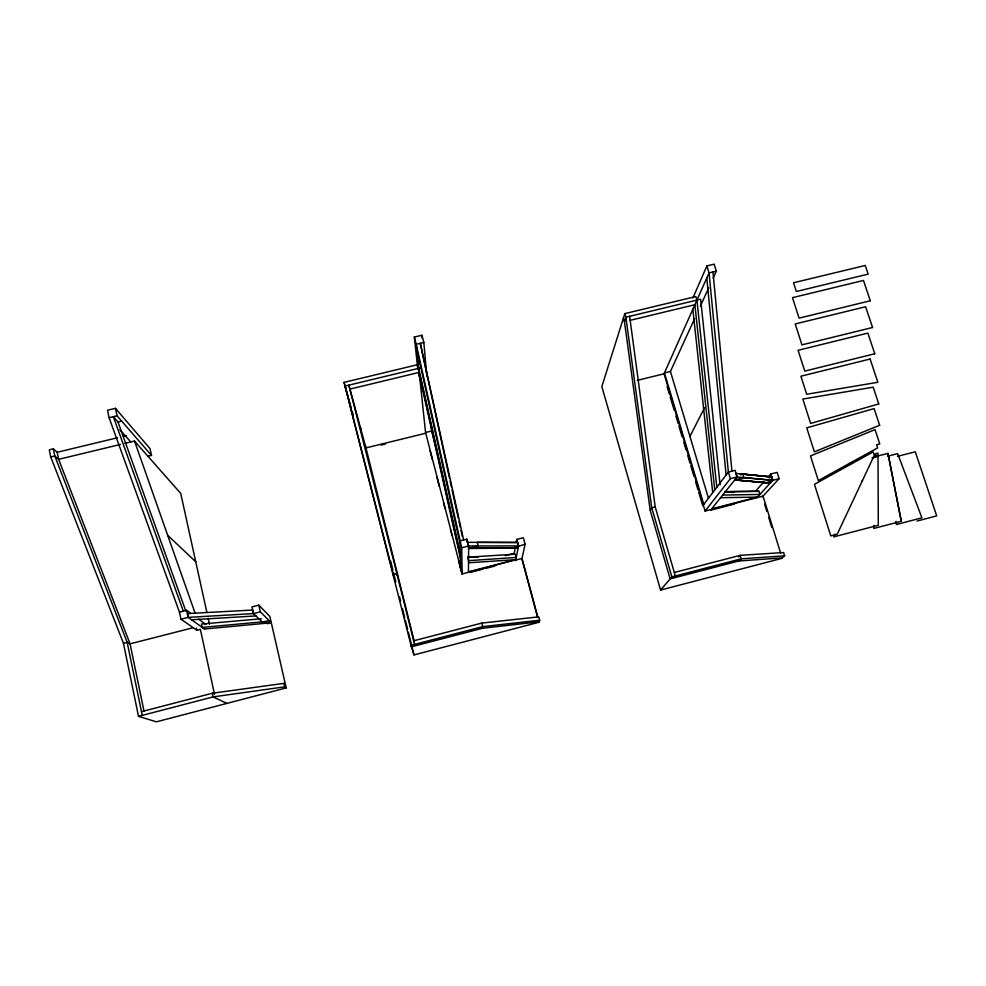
<?xml version="1.0" encoding="UTF-8"?>
<svg xmlns="http://www.w3.org/2000/svg" width="986" height="986" viewBox="0 0 986 986"><rect width="100%" height="100%" fill="white"/><g stroke="black" fill="none" stroke-linecap="round" stroke-linejoin="round"><path stroke-width="1.48" d="M466.871 542.078L466.883 539.145L459.92 540.907L460.561 568.306M431.067 423.339L431.745 430.968L425.57 432.484L462.151 573.926L468.436 572.311L468.67 545.973L466.883 539.145M516.257 542.189L516.763 539.404L523.344 537.727L525.094 544.198L512.609 548.154L468.646 548.339L467.709 542.325L517.576 542.423L518.513 545.887L515.666 560.652M460.203 553.269L417.805 364.635L344.065 382.383L411.409 646.804L482.585 628.242L482.721 626.628L481.797 623.078L413.652 640.814M515.247 547.772L514.236 553.356L505.337 555.636M517.613 542.534L477.249 542.374L478.198 545.961L468.646 548.413L518.081 548.154L518.513 545.899L516.763 539.404M468.436 572.311L515.912 559.641L468.436 571.806M525.094 544.198L521.89 559.05L537.616 617.47M862.109 481.254L862.442 480.539M716.81 487.207L696.929 300.101L695.833 296.539L624.828 313.61L601.83 386.648L660.571 590.072L781.38 558.495L784.622 555.833L783.611 552.542L740.104 555.365L674.325 572.484M782.108 557.903L738.859 560.972L670.135 578.893L650.218 510.378L624.458 321.695L625.888 317.209L624.828 313.61M539.675 620.231L538.911 622.277L414.021 654.914L410.94 645.337L482.721 626.628L539.675 620.231L538.763 616.854L481.797 623.078M692.899 297.957L706.888 265.912L714.184 264.174L716.366 271.162L713.174 278.126M780.641 553.171L763.028 496.094L705.101 511.056L664.046 373.805L709.057 272.912L706.888 265.912M708.503 498.3L670.431 371.463L694.674 318.527M700.417 305.993L708.712 287.875M835.006 534.141L833.712 536.889L878.292 525.255L878.008 453.153L875.506 453.794L876.517 456.875L872.092 458.009M689.929 436.428L704.571 407.686M650.218 510.378L651.758 507.815L625.888 317.209L700.639 299.202L720.076 484.816M703.289 505.017L728.358 472.023L735.063 470.31L737.084 476.965L710.623 510.206L734.373 504.056M705.101 511.056L730.38 478.666L737.084 476.965L772.765 480.318L779.125 478.703L777.141 472.38L770.793 473.995L768.784 476.263M770.793 473.995L772.765 480.318L770.239 483.078L734.743 479.886L737.084 476.965L736 473.416L771.718 476.941L772.765 480.318L756.989 497.634L757.581 497.006L711.67 508.887M660.571 590.072L671.86 576.884L741.152 558.828L784.622 555.833M755.72 490.979L763.768 481.92M762.351 496.821L779.113 478.691M738.588 556.819L740.104 555.365L741.152 558.828L738.859 560.972M770.214 483.091L734.693 479.972L743.9 477.606L772.765 480.33L766.319 482.758L734.73 479.837M769.129 477.902L771.718 476.941L742.84 474.106L740.264 474.759M141.491 711.67L212.323 693.232L283.919 683.36L285.422 684.457M138.508 716.341L213.124 696.892L284.72 686.835L286.211 687.908L156.38 721.826L138.508 716.341L123.447 643.279L50.73 456.949L49.3 449.813L53.355 448.84L57.2 452.266L58.63 459.34L130.066 643.833L144.005 711.091M873.571 457.073L887.979 453.387L901.278 521.274L873.806 528.447L873.793 525.402M896.607 524.453L896.052 521.557L896.607 524.453L921.922 517.847L897.642 453.646L887.733 456.173M917.079 521.027L936.7 515.9L915.279 451.798L897.531 456.333M469.903 572.496L483.189 569.058M486.147 568.293L495.009 566.001M286.211 687.908L269.844 616.423L258.825 605.157L251.997 606.908L253.513 613.6L262.14 621.858L269.696 621.168L271.286 622.745L267.416 623.744M629.635 316.309L655.209 506.927L651.758 507.815L671.86 576.884M123.447 643.279L127.157 642.33L130.066 643.833L193.268 627.688M366.176 448.766L348.871 385.144L397.432 575.553L396.84 573.507L393.266 574.419L393.882 576.453L345.174 386.352M147.925 456.247L151.499 455.384L150.032 448.63L115.461 408.352L107.523 410.238L109.101 417.694L179.452 612.146L180.98 619.208L188.227 617.359L253.513 613.6L260.341 611.85L269.696 621.168L202.216 627.416L201.477 624.052L261.438 618.74M180.98 619.208L196.941 630.276L200.355 629.401L214.517 694.304M515.789 560.048L522.025 558.446L537.789 617.002M179.452 612.146L186.699 610.309L190.101 612.824M462.163 574.493L461.707 547.748L468.67 545.973L518.513 545.899M670.431 371.463L664.441 372.93L703.77 504.388M637.375 380.349L664.046 373.805M365.942 447.915L425.644 433.248L416.215 344.262L414.33 337.052L421.934 335.24L423.82 342.45L426.827 376.023M381.064 445.105L385.526 444.008M57.2 452.266L117.519 437.747M123.398 436.33L126.344 435.627M50.73 456.949L54.785 455.976L58.63 459.34L120.477 444.427M421.33 367.692L344.989 386.081L346.086 390.012M629.647 320.438L694.871 304.711L714.739 489.931M124.889 443.355L134.515 441.038L180.721 493.419L206.838 612.269M349.944 389.088L419.198 372.388L460.265 555.475M716.366 271.162L709.057 272.912L728.358 472.023L730.38 478.666M109.101 417.694L117.038 415.796L151.499 455.384M423.82 342.45L416.215 344.262L461.707 547.748M183.322 611.172L113.341 416.684L118.024 421.996L121.685 421.121M482.585 628.242L539.083 621.821M202.216 627.416L204.459 629.019L271.286 622.745M468.523 562.784L515.912 559.641M191.617 619.787L255.966 615.942M478.333 557.004L467.635 557.189L515.395 554.194L516.27 557.447L468.535 560.64L467.943 558.384M722.664 495.071L759.886 494.454L758.9 491.274L724.624 491.669M720.569 497.708L757.605 497.104M724.636 491.731L758.9 491.274M468.633 548.29L518.081 548.154M724.685 491.903L733.818 492.47M771.742 477.051L742.84 474.106L743.9 477.606M226.854 703.412L213.124 696.892L212.323 693.232M253.513 613.6L252.687 610.038L187.402 613.6L188.227 617.359L204.459 629.019M198.58 619.097L205.852 624.471M167.682 535.299L195.746 561.774M119.824 429.686L130.781 441.938M118.024 421.996L185.725 610.79M134.515 441.038L195.068 613.095M764.606 504.129L766.861 511.426M768.661 517.268L771.816 527.498M667.128 386.561L669.321 393.919M670.209 396.865L674.165 410.102M675.928 415.993L678.121 423.339M678.997 426.285L682.078 436.588M683.84 442.467L686.034 449.826M687.797 455.705L689.99 463.063M690.878 466.008L693.959 476.3M695.709 482.191L697.915 489.549M698.791 492.482L702.747 505.732M623.399 318.133L624.458 321.695M655.209 506.927L675.336 575.972M344.065 382.383L351.361 408.315M352.175 411.248L353.419 415.636M431.745 430.968L437.143 451.662M429.995 450.528L432.312 459.464M436.958 477.36L439.275 486.308M443.527 502.7L445.08 508.665M450.491 529.544L452.044 535.509M458.626 560.849L461.842 573.248M365.375 445.573L414.366 641.75M360.494 427.604L361.32 430.931M396.84 573.507L414.551 644.4M390.629 561.009L392.847 569.945M393.599 572.928L395.817 581.851M399.515 596.703L400.624 601.14M402.473 608.559L404.691 617.446M405.431 620.404L407.637 629.302M408.377 632.26L414.021 654.914M283.919 683.36L284.72 686.835M258.825 605.157L260.341 611.85M419.617 376.393L460.314 557.657M416.696 348.785L459.981 543.335M463.63 539.971L420.27 343.301L449.456 478.037M450.109 481.032L451.44 487.022M452.093 490.017L458.367 518.451M459.032 521.446L460.351 527.436M461.017 530.431L462.335 536.409M208.132 618.21L209.439 624.15M196.46 628.045L196.941 630.276M186.699 610.309L188.227 617.359M115.461 408.352L117.038 415.796M142.255 715.368L127.157 642.33L54.785 455.976L53.355 448.84M887.979 453.387L901.278 521.274M692.85 309.247L712.705 492.618M414.33 337.052L417.781 368.949M417.953 366.003L418.249 368.752M418.569 371.784L419.062 376.332M706.777 278.027L726.09 475.005M712.964 271.976L731.932 471.111M421.934 335.24L422.205 338.284M874.446 455.002L837.237 534.202L830.779 535.879L814.436 484.323L873.128 451.958L874.446 455.002M850.437 462.828L818.343 480.589L810.492 455.914L875.05 429.613L879.771 443.946L876.616 444.748L877.651 447.903L850.437 462.828M879.635 425.262L814.387 451.834L806.745 427.85L874.126 408.586L879.635 425.262M878.748 403.964L810.615 423.425L802.826 399.047L873.189 387.19L878.748 403.964M874.767 353.764L804.773 371.118L798.081 350.301L867.89 333.108L874.767 353.764M870.12 359.027L800.903 376.221L806.684 394.252L877.836 382.285L870.12 359.027M872.548 327.5L801.951 344.853L795.221 323.95L865.622 306.745L872.548 327.5M870.281 300.779L799.091 318.145L792.473 297.661L863.477 280.455L870.281 300.779M865.252 265.468L793.52 282.772L796.343 291.499L868.161 274.12L865.252 265.468"/></g></svg>
